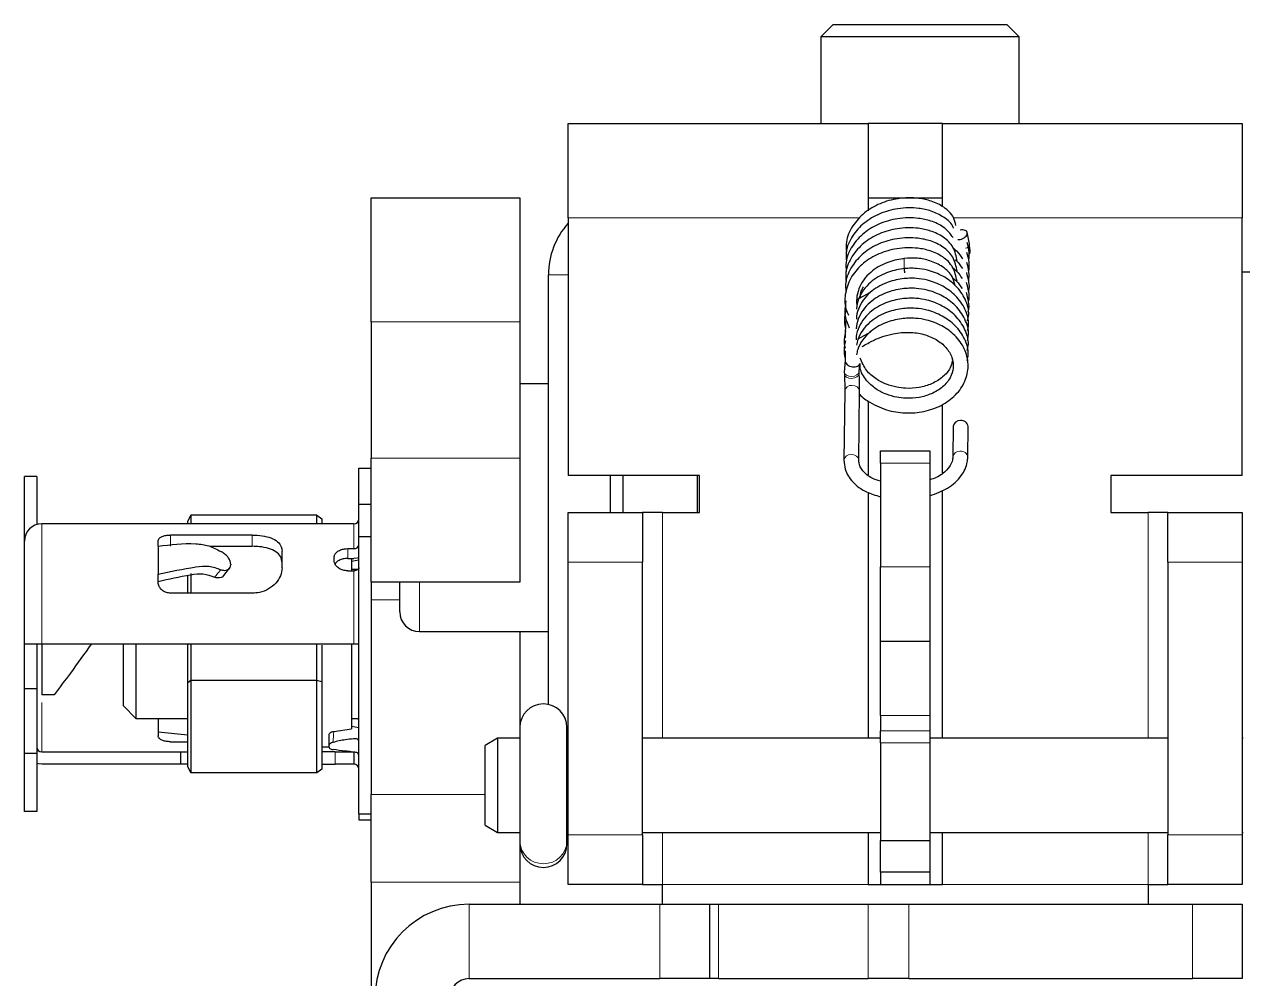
# Model space of a CAD drawing. Header units: millimetres. Extents: x -764 to 1099, y 554 to 2003.
# Drawn here: x -679.87 to -630.7, y 599.88 to 638.38 of the extents above; entities that cross this region are included whole.
import ezdxf

# ---------------------------------------------------------------- set-up
doc = ezdxf.new("R2010")
doc.units = ezdxf.units.MM

msp = doc.modelspace()

# ---------------------------------------------------------------- linework, layer by layer
at = {"color": 7, "linetype": 'Continuous', "lineweight": 25}
for p, q in [((-647.218, 638.376), (-647.718, 637.876)), ((-647.218, 638.376), (-643.414, 638.376)), ((-643.414, 638.376), (-640.218, 638.376)), ((-639.718, 637.876), (-640.218, 638.376)), ((-647.718, 637.876), (-647.718, 634.376)), ((-643.37, 637.876), (-647.718, 637.876)), ((-639.718, 637.876), (-643.37, 637.876)), ((-639.718, 634.376), (-639.718, 637.876)), ((-657.918, 630.576), (-657.918, 634.376)), ((-657.918, 634.376), (-645.818, 634.376)), ((-645.818, 634.376), (-645.818, 630.857)), ((-642.818, 634.376), (-645.818, 634.376)), ((-642.818, 634.376), (-630.718, 634.376)), ((-642.818, 631.034), (-642.818, 634.376)), ((-630.718, 634.376), (-630.718, 630.576)), ((-665.868, 631.376), (-659.868, 631.376)), ((-665.868, 626.376), (-665.868, 631.376)), ((-659.868, 631.376), (-659.868, 626.376)), ((-645.818, 631.376), (-642.818, 631.376)), ((-657.918, 630.576), (-657.918, 620.176)), ((-630.718, 620.176), (-630.718, 630.576)), ((-641.724, 629.518), (-641.819, 629.987)), ((-641.719, 629.439), (-641.724, 629.518)), ((-658.718, 610.939), (-658.718, 628.276)), ((-630.218, 628.376), (-630.718, 628.376)), ((-646.26, 627.275), (-645.742, 627.556)), ((-665.868, 626.376), (-665.868, 620.876)), ((-659.868, 626.376), (-659.868, 620.876)), ((-646.721, 626.414), (-646.734, 625.733)), ((-646.217, 625.688), (-645.701, 625.973)), ((-646.735, 625.205), (-646.741, 624.802)), ((-646.738, 624.814), (-646.779, 624.339)), ((-646.179, 624.372), (-646.153, 624.679)), ((-646.779, 624.339), (-646.774, 624.26)), ((-646.175, 624.294), (-646.179, 624.372)), ((-658.718, 623.876), (-659.868, 623.876)), ((-646.756, 623.578), (-646.789, 620.789)), ((-646.189, 620.782), (-646.156, 623.572)), ((-645.818, 623.188), (-645.818, 620.201)), ((-642.818, 620.274), (-642.818, 623.036)), ((-642.379, 622.16), (-642.393, 620.92)), ((-641.793, 620.914), (-641.779, 622.153)), ((-645.318, 621.176), (-643.318, 621.176)), ((-645.318, 620.676), (-645.318, 621.176)), ((-643.318, 621.176), (-643.318, 620.676)), ((-665.868, 615.876), (-665.868, 620.876)), ((-659.868, 620.876), (-659.868, 615.876)), ((-645.318, 620.676), (-645.318, 616.491)), ((-643.318, 620.676), (-643.318, 616.491)), ((-642.392, 620.933), (-642.393, 620.92)), ((-679.368, 620.134), (-679.868, 620.134)), ((-679.868, 617.526), (-679.868, 620.134)), ((-679.368, 620.134), (-679.368, 618.197)), ((-666.368, 620.476), (-665.868, 620.476)), ((-666.368, 619.009), (-666.368, 620.476)), ((-652.618, 620.176), (-657.918, 620.176)), ((-656.218, 618.676), (-656.218, 620.176)), ((-655.718, 620.176), (-655.718, 618.676)), ((-652.718, 620.176), (-652.718, 618.676)), ((-652.618, 618.676), (-652.618, 620.176)), ((-630.718, 620.176), (-636.018, 620.176)), ((-636.018, 620.176), (-636.018, 618.676)), ((-642.818, 609.576), (-642.818, 619.574)), ((-645.818, 619.49), (-645.818, 609.576)), ((-673.268, 618.322), (-673.152, 618.569)), ((-673.152, 618.569), (-673.152, 618.226)), ((-668.068, 618.569), (-673.152, 618.569)), ((-668.068, 618.226), (-668.068, 618.569)), ((-668.068, 618.569), (-667.868, 618.427)), ((-666.368, 617.698), (-666.368, 619.009)), ((-665.868, 619.009), (-666.368, 619.009)), ((-657.918, 618.676), (-654.918, 618.676)), ((-657.918, 616.676), (-657.918, 618.676)), ((-654.918, 618.676), (-654.918, 616.676)), ((-654.118, 618.676), (-654.918, 618.676)), ((-654.118, 618.676), (-652.618, 618.676)), ((-636.018, 618.676), (-634.518, 618.676)), ((-633.718, 618.676), (-634.518, 618.676)), ((-633.718, 618.676), (-630.718, 618.676)), ((-633.718, 616.676), (-633.718, 618.676)), ((-630.718, 618.676), (-630.718, 616.676)), ((-673.568, 618.226), (-679.168, 618.226)), ((-666.568, 618.226), (-673.568, 618.226)), ((-673.268, 618.226), (-673.268, 618.322)), ((-667.868, 618.427), (-667.868, 618.226)), ((-670.668, 617.772), (-673.968, 617.772)), ((-666.368, 606.518), (-666.368, 617.698)), ((-665.868, 617.698), (-666.368, 617.698)), ((-679.868, 613.376), (-679.868, 617.526)), ((-674.468, 617.324), (-674.468, 617.537)), ((-674.468, 617.324), (-674.468, 616.193)), ((-672.387, 617.318), (-670.668, 617.318)), ((-669.468, 616.45), (-669.468, 617.128)), ((-666.818, 617.224), (-666.568, 617.224)), ((-671.541, 616.597), (-671.541, 616.569)), ((-667.368, 616.746), (-667.368, 616.864)), ((-666.818, 616.827), (-666.568, 616.827)), ((-666.668, 616.827), (-666.668, 616.329)), ((-666.368, 616.753), (-666.668, 616.709)), ((-657.918, 605.676), (-657.918, 616.676)), ((-654.918, 605.676), (-654.918, 616.676)), ((-633.718, 616.676), (-633.718, 605.676)), ((-630.718, 616.676), (-630.718, 605.676)), ((-674.468, 615.868), (-674.468, 616.193)), ((-673.268, 615.426), (-673.268, 616.155)), ((-673.152, 616.216), (-673.152, 615.426)), ((-671.858, 616.093), (-671.82, 616.14)), ((-671.817, 616.137), (-671.585, 616.431)), ((-666.818, 616.329), (-666.568, 616.329)), ((-666.409, 616.376), (-666.668, 616.376)), ((-645.318, 613.491), (-645.318, 616.491)), ((-643.318, 616.491), (-643.318, 613.491)), ((-659.868, 615.876), (-665.868, 615.876)), ((-665.868, 615.876), (-665.868, 615.164)), ((-664.718, 614.676), (-664.718, 615.876)), ((-670.668, 615.426), (-673.968, 615.426)), ((-665.868, 615.164), (-665.868, 607.306)), ((-663.918, 613.876), (-658.718, 613.876)), ((-659.868, 613.876), (-659.868, 610.072)), ((-679.168, 613.376), (-679.868, 613.376)), ((-679.868, 611.57), (-679.868, 613.376)), ((-679.368, 613.376), (-679.368, 611.57)), ((-677.168, 613.376), (-679.168, 613.376)), ((-666.568, 613.376), (-677.168, 613.376)), ((-675.868, 610.876), (-675.868, 613.376)), ((-675.368, 613.376), (-675.368, 610.376)), ((-673.239, 613.376), (-673.268, 613.347)), ((-673.268, 611.808), (-673.268, 613.347)), ((-673.152, 613.376), (-673.152, 611.907)), ((-668.068, 611.907), (-668.068, 613.376)), ((-667.868, 613.329), (-667.868, 611.849)), ((-666.668, 613.376), (-666.668, 609.953)), ((-666.368, 613.376), (-666.568, 613.376)), ((-645.318, 613.491), (-643.318, 613.491)), ((-645.318, 610.491), (-645.318, 613.491)), ((-643.318, 613.491), (-643.318, 610.491)), ((-673.152, 611.907), (-673.268, 611.808)), ((-673.268, 608.43), (-673.268, 611.808)), ((-673.152, 611.907), (-673.152, 608.183)), ((-668.068, 611.907), (-673.152, 611.907)), ((-668.068, 608.183), (-668.068, 611.907)), ((-667.868, 611.849), (-668.068, 611.907)), ((-667.868, 611.849), (-667.868, 608.326)), ((-679.368, 611.57), (-679.868, 611.57)), ((-679.868, 608.96), (-679.868, 611.57)), ((-679.368, 611.57), (-679.368, 608.96)), ((-678.668, 611.326), (-679.168, 611.326)), ((-675.868, 610.876), (-675.368, 610.376)), ((-675.368, 610.376), (-673.268, 610.376)), ((-674.468, 610.376), (-674.468, 609.835)), ((-666.668, 610.376), (-666.368, 610.376)), ((-645.318, 610.491), (-645.318, 609.875)), ((-643.318, 610.491), (-643.318, 609.875)), ((-674.468, 609.835), (-674.468, 609.671)), ((-674.468, 609.835), (-673.268, 609.716)), ((-667.382, 609.853), (-666.668, 609.953)), ((-666.368, 609.999), (-666.668, 610.043)), ((-659.87, 610.011), (-659.87, 605.419)), ((-657.97, 605.419), (-657.97, 610.011)), ((-645.318, 609.392), (-645.318, 609.875)), ((-643.318, 609.875), (-643.318, 609.392)), ((-673.968, 609.434), (-673.268, 609.434)), ((-667.868, 609.226), (-667.568, 609.226)), ((-667.568, 609.213), (-667.568, 609.289)), ((-660.768, 609.576), (-661.268, 609.287)), ((-661.268, 606.065), (-661.268, 609.287)), ((-659.87, 609.576), (-660.768, 609.576)), ((-660.768, 609.576), (-660.768, 605.776)), ((-657.918, 609.576), (-657.97, 609.576)), ((-645.318, 609.576), (-654.918, 609.576)), ((-645.318, 609.392), (-645.318, 605.45)), ((-633.718, 609.576), (-643.318, 609.576)), ((-643.318, 609.392), (-643.318, 605.45)), ((-630.68, 609.576), (-630.718, 609.576)), ((-679.868, 606.618), (-679.868, 608.96)), ((-679.368, 608.96), (-679.868, 608.96)), ((-679.368, 608.96), (-679.368, 606.618)), ((-679.168, 609.026), (-673.568, 609.026)), ((-673.568, 609.026), (-673.568, 608.526)), ((-673.568, 609.026), (-673.268, 609.026)), ((-667.318, 609.026), (-667.868, 609.026)), ((-667.318, 609.026), (-666.568, 609.026)), ((-666.568, 609.026), (-666.568, 608.526)), ((-673.568, 608.526), (-679.168, 608.526)), ((-673.268, 608.526), (-673.568, 608.526)), ((-673.152, 608.183), (-673.268, 608.43)), ((-667.868, 608.326), (-668.068, 608.183)), ((-667.868, 608.526), (-667.318, 608.526)), ((-666.568, 608.526), (-667.318, 608.526)), ((-668.068, 608.183), (-673.152, 608.183)), ((-665.868, 603.77), (-665.868, 607.306)), ((-679.368, 606.618), (-679.868, 606.618)), ((-666.368, 606.518), (-665.868, 606.518)), ((-666.368, 606.518), (-666.368, 606.276)), ((-666.368, 606.276), (-665.868, 606.276)), ((-661.268, 606.065), (-660.768, 605.776)), ((-660.768, 605.776), (-659.87, 605.776)), ((-657.97, 605.776), (-657.918, 605.776)), ((-654.918, 605.776), (-645.318, 605.776)), ((-645.818, 605.776), (-645.818, 603.676)), ((-643.318, 605.776), (-633.718, 605.776)), ((-642.818, 603.676), (-642.818, 605.776)), ((-630.718, 605.776), (-630.68, 605.776)), ((-659.87, 605.419), (-659.87, 605.311)), ((-657.97, 605.311), (-657.97, 605.419)), ((-657.918, 603.676), (-657.918, 605.676)), ((-654.918, 605.676), (-654.918, 603.676)), ((-645.318, 605.45), (-643.318, 605.45)), ((-645.318, 604.176), (-645.318, 605.45)), ((-643.318, 605.45), (-643.318, 604.176)), ((-633.718, 603.676), (-633.718, 605.676)), ((-630.718, 605.676), (-630.718, 603.676)), ((-659.868, 605.25), (-659.868, 603.77)), ((-643.318, 604.176), (-645.318, 604.176)), ((-645.318, 604.176), (-645.318, 603.676)), ((-643.318, 604.176), (-643.318, 603.676)), ((-665.868, 603.77), (-665.868, 599.153)), ((-659.868, 603.77), (-659.868, 602.876)), ((-654.918, 603.676), (-657.918, 603.676)), ((-654.918, 603.676), (-654.118, 603.676)), ((-654.118, 602.876), (-654.118, 603.676)), ((-645.818, 603.676), (-645.318, 603.676)), ((-645.318, 603.676), (-643.318, 603.676)), ((-643.318, 603.676), (-642.818, 603.676)), ((-634.518, 603.676), (-633.718, 603.676)), ((-634.518, 603.676), (-634.518, 602.876)), ((-630.718, 603.676), (-633.718, 603.676)), ((-661.918, 602.876), (-654.218, 602.876)), ((-654.218, 602.876), (-652.218, 602.876)), ((-652.218, 602.876), (-652.218, 599.876)), ((-652.218, 602.876), (-651.856, 602.876)), ((-651.856, 602.876), (-645.815, 602.876)), ((-645.815, 602.876), (-644.176, 602.876)), ((-644.176, 602.876), (-632.718, 602.876)), ((-632.718, 602.876), (-630.718, 602.876)), ((-630.718, 602.876), (-630.718, 599.876)), ((-661.918, 599.876), (-654.218, 599.876)), ((-652.218, 599.876), (-654.218, 599.876)), ((-651.856, 599.876), (-652.218, 599.876)), ((-651.856, 599.876), (-645.815, 599.876)), ((-644.176, 599.876), (-645.815, 599.876)), ((-644.176, 599.876), (-632.718, 599.876)), ((-630.718, 599.876), (-632.718, 599.876))]:
    msp.add_line(p, q, dxfattribs=at)
at = {"color": 8, "linetype": 'Continuous', "lineweight": 18}
for p, q in [((-646.131, 630.576), (-657.918, 630.576)), ((-630.718, 630.576), (-642.368, 630.576)), ((-657.918, 628.276), (-658.718, 628.276)), ((-659.868, 626.376), (-665.868, 626.376)), ((-665.868, 620.876), (-659.868, 620.876)), ((-643.318, 620.676), (-645.318, 620.676)), ((-654.118, 609.576), (-654.118, 618.676)), ((-634.518, 618.676), (-634.518, 609.576)), ((-679.168, 618.226), (-679.168, 613.376)), ((-666.568, 617.224), (-666.568, 618.226)), ((-673.968, 617.772), (-673.968, 617.318)), ((-670.668, 617.318), (-670.668, 617.772)), ((-666.818, 617.224), (-666.818, 616.827)), ((-654.918, 616.676), (-657.918, 616.676)), ((-630.718, 616.676), (-633.718, 616.676)), ((-666.568, 613.376), (-666.568, 616.329)), ((-645.318, 616.491), (-643.318, 616.491)), ((-663.918, 615.876), (-663.918, 613.876)), ((-664.718, 615.164), (-665.868, 615.164)), ((-679.168, 611.017), (-679.168, 609.026)), ((-643.318, 610.491), (-645.318, 610.491)), ((-645.318, 609.875), (-643.318, 609.875)), ((-643.318, 609.392), (-645.318, 609.392)), ((-667.318, 608.526), (-667.318, 609.026)), ((-665.868, 607.306), (-661.268, 607.306)), ((-654.118, 603.676), (-654.118, 605.776)), ((-634.518, 605.776), (-634.518, 603.676)), ((-657.918, 605.676), (-654.918, 605.676)), ((-633.718, 605.676), (-630.718, 605.676)), ((-659.868, 603.77), (-665.868, 603.77)), ((-645.818, 603.676), (-654.118, 603.676)), ((-634.518, 603.676), (-642.818, 603.676)), ((-661.918, 599.876), (-661.918, 602.876)), ((-654.218, 599.876), (-654.218, 602.876)), ((-651.856, 602.876), (-651.856, 599.876)), ((-645.815, 599.876), (-645.815, 602.876)), ((-644.176, 602.876), (-644.176, 599.876)), ((-632.718, 599.876), (-632.718, 602.876))]:
    msp.add_line(p, q, dxfattribs=at)
at = {"color": 8, "linetype": 'Continuous', "lineweight": 18, "flags": 128}
for points in [[(-646.779, 624.339), (-646.757, 624.276), (-646.692, 624.218), (-646.596, 624.18), (-646.481, 624.169)], [(-646.774, 624.26), (-646.752, 624.198), (-646.688, 624.139), (-646.591, 624.102), (-646.477, 624.091)], [(-646.481, 624.169), (-646.366, 624.187), (-646.269, 624.23), (-646.203, 624.293), (-646.179, 624.364), (-646.179, 624.371)], [(-646.477, 624.091), (-646.362, 624.109), (-646.264, 624.152), (-646.199, 624.214), (-646.175, 624.286), (-646.175, 624.294)], [(-646.469, 623.81), (-646.354, 623.796), (-646.254, 623.748), (-646.184, 623.673), (-646.157, 623.584), (-646.156, 623.572)], [(-646.502, 621.021), (-646.386, 621.006), (-646.286, 620.958), (-646.217, 620.884), (-646.189, 620.795), (-646.189, 620.785)]]:
    msp.add_lwpolyline(points, dxfattribs=at)
at = {"color": 7, "linetype": 'Continuous', "lineweight": 25, "flags": 128}
for points in [[(-666.368, 616.85), (-666.431, 616.838), (-666.568, 616.827)], [(-666.368, 616.45), (-666.372, 616.427), (-666.383, 616.404), (-666.401, 616.383), (-666.426, 616.364), (-666.457, 616.349), (-666.491, 616.338), (-666.529, 616.331), (-666.568, 616.329)], [(-679.168, 608.526), (-679.304, 608.539), (-679.368, 608.555)]]:
    msp.add_lwpolyline(points, dxfattribs=at)
at = {"color": 7, "linetype": 'Continuous', "lineweight": 25}
for centre, radius, start, end in [((-655.618, 628.276), 3.1, 137.8966, 180), ((-643.311, 628.535), 1.046, 179.973, 189.7354), ((-642.112, 622.124), 0.269, 85.5691, 172.3026), ((-642.05, 622.122), 0.273, 6.6151, 98.7402), ((-679.168, 617.526), 0.7, 90, 180), ((-666.568, 618.426), 0.2, 270, 0), ((-666.549, 617.406), 0.183, 264.1876, 352.6661), ((-663.918, 614.676), 0.8, 180, 270), ((-658.92, 610.011), 0.95, 0, 180), ((-666.467, 610.295), 0.0996, 3.9279, 54.4668), ((-679.168, 609.226), 0.2, 180, 270), ((-666.568, 608.326), 0.2, 0, 90), ((-658.92, 605.311), 0.95, 180, 0), ((-661.918, 599.076), 3.8, 90, 180), ((-661.918, 599.076), 0.8, 90, 180)]:
    msp.add_arc(centre, radius, start, end, dxfattribs=at)
at = {"color": 8, "linetype": 'Continuous', "lineweight": 18}
for centre, radius, start, end in [((-641.917, 629.532), 0.194, 281.1668, 355.7803), ((-641.866, 629.437), 0.147, 305.3795, 0.9915), ((-638.568, 628.841), 5.797, 179.2385, 183.0182), ((-646.49, 623.543), 0.269, 85.5691, 172.3026), ((-646.523, 620.753), 0.269, 85.5707, 172.2847), ((-642.126, 620.881), 0.272, 85.8485, 169.1064), ((-642.065, 620.882), 0.273, 6.6252, 98.7392), ((-658.941, 605.442), 0.929, 181.3842, 271.3203), ((-658.898, 605.442), 0.929, 268.6797, 358.6158)]:
    msp.add_arc(centre, radius, start, end, dxfattribs=at)
at = {"color": 7, "linetype": 'Continuous', "lineweight": 25}
for points, knots in [([(-642.272, 630.258), (-642.296, 630.368), (-642.361, 630.662), (-642.724, 631.003), (-643.223, 631.253), (-643.854, 631.391), (-644.585, 631.382), (-645.349, 631.169), (-645.992, 630.788), (-646.467, 630.253), (-646.722, 629.697), (-646.7, 629.337), (-646.692, 629.205)], [0, 0, 0, 0, 0.063333, 0.16851, 0.262688, 0.342003, 0.46736, 0.58109, 0.694609, 0.810179, 0.930447, 1, 1, 1, 1]), ([(-642.369, 630.155), (-642.371, 630.163), (-642.426, 630.348), (-642.742, 630.598), (-643.23, 630.853), (-643.865, 630.989), (-644.595, 630.978), (-645.358, 630.764), (-646.001, 630.382), (-646.472, 629.846), (-646.721, 629.316), (-646.702, 628.982), (-646.697, 628.876)], [0, 0, 0, 0, 0.004993, 0.1184, 0.219918, 0.305422, 0.440621, 0.56324, 0.685592, 0.810243, 0.939925, 1, 1, 1, 1]), ([(-642.387, 629.782), (-642.504, 629.93), (-642.727, 630.21), (-643.245, 630.449), (-643.872, 630.587), (-644.605, 630.574), (-645.367, 630.359), (-646.009, 629.976), (-646.481, 629.44), (-646.733, 628.885), (-646.709, 628.526), (-646.701, 628.395)], [0, 0, 0, 0, 0.111414, 0.212113, 0.296936, 0.431116, 0.552769, 0.67412, 0.797839, 0.926514, 1, 1, 1, 1]), ([(-642.217, 628.823), (-642.257, 629.016), (-642.334, 629.394), (-642.746, 629.803), (-643.251, 630.048), (-643.883, 630.184), (-644.615, 630.171), (-645.376, 629.954), (-646.017, 629.57), (-646.488, 629.033), (-646.738, 628.478), (-646.714, 628.12), (-646.706, 627.991)], [0, 0, 0, 0, 0.105289, 0.205903, 0.295917, 0.37175, 0.491758, 0.600525, 0.708989, 0.819647, 0.934706, 1, 1, 1, 1]), ([(-642.192, 629.694), (-642.163, 629.695), (-642.097, 629.697), (-641.99, 629.736), (-641.894, 629.797), (-641.829, 629.873), (-641.805, 629.95), (-641.827, 630.019), (-641.891, 630.067), (-641.986, 630.089), (-642.062, 630.079), (-642.1, 630.073)], [0, 0, 0, 0, 0.090399, 0.204099, 0.317799, 0.4315, 0.5452, 0.6589, 0.7726, 0.8863, 1, 1, 1, 1]), ([(-642.226, 628.017), (-642.267, 628.212), (-642.348, 628.592), (-642.763, 629.002), (-643.27, 629.246), (-643.902, 629.379), (-644.634, 629.364), (-645.396, 629.144), (-646.031, 628.759), (-646.511, 628.219), (-646.753, 627.575), (-646.782, 627.019), (-646.648, 626.727), (-646.611, 626.645)], [0, 0, 0, 0, 0.097442, 0.189485, 0.271783, 0.341134, 0.450972, 0.550456, 0.6496, 0.750897, 0.856158, 0.95975, 1, 1, 1, 1]), ([(-642.221, 628.42), (-642.262, 628.614), (-642.341, 628.993), (-642.754, 629.402), (-643.261, 629.647), (-643.893, 629.782), (-644.624, 629.767), (-645.386, 629.549), (-646.025, 629.165), (-646.495, 628.627), (-646.744, 628.072), (-646.719, 627.715), (-646.71, 627.586)], [0, 0, 0, 0, 0.105884, 0.20648, 0.296453, 0.37226, 0.492276, 0.601015, 0.709415, 0.82009, 0.935131, 1, 1, 1, 1]), ([(-641.744, 628.876), (-641.735, 628.979), (-641.714, 629.212), (-641.782, 629.443), (-641.82, 629.571)], [0, 0, 0, 0, 0.443375, 1, 1, 1, 1]), ([(-641.708, 629.298), (-641.708, 629.298), (-641.708, 629.298), (-641.71, 629.318), (-641.714, 629.363), (-641.717, 629.414), (-641.719, 629.439)], [0, 0, 0, 0, 0.09133, 0.306343, 0.65458, 1, 1, 1, 1]), ([(-644.364, 628.92), (-644.381, 628.919), (-644.619, 628.902), (-645.104, 628.772), (-645.65, 628.46), (-646.012, 628.068), (-646.21, 627.702), (-646.293, 627.314), (-646.275, 627.089), (-646.266, 626.976)], [0, 0, 0, 0, 0.0151647, 0.2172605, 0.4503418, 0.5825496, 0.7206233, 0.8592288, 1, 1, 1, 1]), ([(-642.304, 627.841), (-642.332, 627.957), (-642.403, 628.256), (-642.774, 628.601), (-643.278, 628.841), (-643.817, 628.966), (-644.179, 628.946), (-644.362, 628.935)], [0, 0, 0, 0, 0.157097, 0.403865, 0.624444, 0.81035, 1, 1, 1, 1]), ([(-642.369, 629.342), (-642.32, 629.302), (-642.167, 629.177), (-642.071, 629.026), (-642.005, 628.923)], [0, 0, 0, 0, 0.318089, 1, 1, 1, 1]), ([(-642.3, 628.876), (-642.278, 628.858), (-642.152, 628.752), (-642.074, 628.625), (-642.01, 628.52)], [0, 0, 0, 0, 0.174816, 1, 1, 1, 1]), ([(-641.75, 628.414), (-641.738, 628.538), (-641.715, 628.791), (-641.788, 629.041), (-641.824, 629.168)], [0, 0, 0, 0, 0.4922147, 1, 1, 1, 1]), ([(-641.737, 629.087), (-641.732, 629.096), (-641.718, 629.119), (-641.707, 629.156), (-641.699, 629.189), (-641.696, 629.22), (-641.693, 629.249), (-641.693, 629.279), (-641.692, 629.294)], [0, 0, 0, 0, 0.097418, 0.258661, 0.384306, 0.517978, 0.767153, 1, 1, 1, 1]), ([(-641.798, 626.421), (-641.78, 626.5), (-641.714, 626.789), (-641.867, 627.291), (-642.234, 627.83), (-642.774, 628.233), (-643.334, 628.457), (-643.888, 628.547), (-644.455, 628.531), (-645.114, 628.372), (-645.659, 628.055), (-646.022, 627.662), (-646.213, 627.298), (-646.285, 627.022), (-646.28, 626.899), (-646.28, 626.889)], [0, 0, 0, 0, 0.042308, 0.15415, 0.2638, 0.362621, 0.46011, 0.525142, 0.605685, 0.698744, 0.806146, 0.867056, 0.930656, 0.994491, 1, 1, 1, 1]), ([(-642.44, 628.591), (-642.371, 628.536), (-642.193, 628.394), (-642.082, 628.222), (-642.015, 628.117)], [0, 0, 0, 0, 0.391046, 1, 1, 1, 1]), ([(-641.754, 628.011), (-641.743, 628.136), (-641.72, 628.389), (-641.793, 628.639), (-641.829, 628.765)], [0, 0, 0, 0, 0.4974852, 1, 1, 1, 1]), ([(-641.802, 626.019), (-641.784, 626.099), (-641.719, 626.389), (-641.873, 626.892), (-642.242, 627.43), (-642.783, 627.832), (-643.343, 628.055), (-643.898, 628.144), (-644.465, 628.127), (-645.124, 627.968), (-645.668, 627.649), (-646.03, 627.256), (-646.22, 626.892), (-646.292, 626.618), (-646.287, 626.496), (-646.286, 626.487)], [0, 0, 0, 0, 0.042773, 0.154687, 0.264374, 0.363222, 0.46079, 0.525858, 0.60643, 0.699498, 0.806987, 0.867935, 0.931565, 0.995417, 1, 1, 1, 1]), ([(-642.405, 628.155), (-642.351, 628.111), (-642.188, 627.98), (-642.087, 627.82), (-642.019, 627.714)], [0, 0, 0, 0, 0.334031, 1, 1, 1, 1]), ([(-641.763, 627.207), (-641.763, 627.208), (-641.715, 627.329), (-641.746, 627.59), (-641.808, 627.837), (-641.838, 627.959)], [0, 0, 0, 0, 0.0025156, 0.5064234, 1, 1, 1, 1]), ([(-641.758, 627.608), (-641.758, 627.608), (-641.711, 627.728), (-641.741, 627.99), (-641.803, 628.239), (-641.834, 628.362)], [0, 0, 0, 0, 0.000172, 0.502667, 1, 1, 1, 1]), ([(-641.807, 625.617), (-641.789, 625.698), (-641.724, 625.989), (-641.879, 626.492), (-642.25, 627.031), (-642.791, 627.431), (-643.352, 627.653), (-643.907, 627.742), (-644.474, 627.724), (-645.133, 627.563), (-645.676, 627.244), (-646.038, 626.85), (-646.227, 626.486), (-646.299, 626.213), (-646.293, 626.093), (-646.293, 626.086)], [0, 0, 0, 0, 0.043237, 0.155226, 0.264949, 0.363826, 0.461472, 0.526578, 0.607178, 0.700257, 0.807834, 0.868821, 0.932479, 0.996349, 1, 1, 1, 1]), ([(-646.12, 627.351), (-646.12, 627.438), (-646.12, 627.592), (-646.033, 627.728), (-645.995, 627.788)], [0, 0, 0, 0, 0.563743, 1, 1, 1, 1]), ([(-641.781, 626.771), (-641.776, 626.784), (-641.722, 626.917), (-641.749, 627.189), (-641.812, 627.435), (-641.843, 627.556)], [0, 0, 0, 0, 0.051584, 0.533192, 1, 1, 1, 1]), ([(-646.712, 627.22), (-646.742, 626.992), (-646.792, 626.622), (-646.637, 626.274), (-646.577, 626.139)], [0, 0, 0, 0, 0.612736, 1, 1, 1, 1]), ([(-641.812, 625.216), (-641.793, 625.298), (-641.729, 625.589), (-641.886, 626.093), (-642.257, 626.631), (-642.8, 627.031), (-643.362, 627.252), (-643.917, 627.339), (-644.484, 627.32), (-645.143, 627.159), (-645.685, 626.839), (-646.046, 626.444), (-646.235, 626.079), (-646.307, 625.794), (-646.298, 625.662), (-646.297, 625.643)], [0, 0, 0, 0, 0.043364, 0.154562, 0.263475, 0.361617, 0.458588, 0.523228, 0.603234, 0.695603, 0.802439, 0.862993, 0.926189, 0.989583, 1, 1, 1, 1]), ([(-641.816, 624.814), (-641.798, 624.897), (-641.734, 625.189), (-641.892, 625.694), (-642.265, 626.231), (-642.809, 626.63), (-643.371, 626.85), (-643.927, 626.937), (-644.494, 626.917), (-645.152, 626.755), (-645.696, 626.433), (-646.05, 626.039), (-646.232, 625.714), (-646.265, 625.509), (-646.278, 625.429)], [0, 0, 0, 0, 0.0452904, 0.1602802, 0.2728707, 0.3743237, 0.4746163, 0.5414546, 0.6241635, 0.7196306, 0.8301284, 0.8927465, 0.9580841, 1, 1, 1, 1]), ([(-646.717, 626.817), (-646.763, 626.586), (-646.81, 626.353), (-646.728, 626.133), (-646.727, 626.13)], [0, 0, 0, 0, 0.985359, 1, 1, 1, 1]), ([(-646.158, 623.457), (-646.153, 623.45), (-646.047, 623.317), (-645.66, 623.063), (-645.017, 622.771), (-644.219, 622.666), (-643.457, 622.751), (-642.756, 623.025), (-642.193, 623.468), (-641.841, 624.041), (-641.737, 624.673), (-641.889, 625.294), (-642.275, 625.831), (-642.817, 626.229), (-643.381, 626.449), (-643.937, 626.534), (-644.504, 626.514), (-645.161, 626.35), (-645.705, 626.028), (-646.058, 625.633), (-646.237, 625.314), (-646.269, 625.114), (-646.281, 625.04)], [0, 0, 0, 0, 0.002052, 0.044802, 0.111657, 0.171853, 0.231635, 0.292253, 0.355355, 0.417763, 0.478389, 0.541427, 0.60313, 0.658728, 0.713717, 0.750355, 0.795682, 0.847989, 0.908576, 0.942903, 0.978714, 1, 1, 1, 1]), ([(-646.726, 626.011), (-646.773, 625.778), (-646.82, 625.542), (-646.736, 625.321), (-646.735, 625.319)], [0, 0, 0, 0, 0.989365, 1, 1, 1, 1]), ([(-646.054, 625.375), (-645.906, 625.463), (-645.535, 625.683), (-644.996, 625.869), (-644.481, 625.942), (-644.056, 625.96), (-643.561, 625.89), (-643.043, 625.672), (-642.643, 625.346), (-642.405, 624.948), (-642.352, 624.523), (-642.48, 624.106), (-642.783, 623.737), (-643.227, 623.463), (-643.749, 623.306), (-644.239, 623.275), (-644.688, 623.327), (-645.102, 623.445), (-645.534, 623.667), (-645.913, 624.02), (-646.146, 624.392), (-646.139, 624.632), (-646.137, 624.695)], [0, 0, 0, 0, 0.055596, 0.140078, 0.172952, 0.200821, 0.255696, 0.31011, 0.365013, 0.421726, 0.477431, 0.531435, 0.587776, 0.643286, 0.693678, 0.74371, 0.77672, 0.816999, 0.86302, 0.916065, 0.978165, 1, 1, 1, 1]), ([(-646.731, 625.608), (-646.778, 625.373), (-646.825, 625.137), (-646.741, 624.915), (-646.74, 624.913)], [0, 0, 0, 0, 0.991326, 1, 1, 1, 1]), ([(-646.733, 624.813), (-646.736, 624.805), (-646.748, 624.775), (-646.724, 624.714), (-646.661, 624.644), (-646.563, 624.586), (-646.486, 624.569), (-646.447, 624.561)], [0, 0, 0, 0, 0.077645, 0.308234, 0.538823, 0.769411, 1, 1, 1, 1]), ([(-646.447, 624.561), (-646.409, 624.558), (-646.331, 624.552), (-646.233, 624.581), (-646.168, 624.629), (-646.159, 624.671), (-646.155, 624.69)], [0, 0, 0, 0, 0.262864, 0.525728, 0.788592, 1, 1, 1, 1]), ([(-642.417, 624.795), (-642.439, 624.702), (-642.494, 624.467), (-642.785, 624.138), (-643.225, 623.864), (-643.749, 623.708), (-644.238, 623.678), (-644.687, 623.731), (-645.102, 623.85), (-645.529, 624.072), (-645.929, 624.424), (-646.059, 624.742), (-646.129, 624.914)], [0, 0, 0, 0, 0.076825, 0.193273, 0.307965, 0.41208, 0.515503, 0.583722, 0.666946, 0.762009, 0.871666, 1, 1, 1, 1]), ([(-646.774, 624.26), (-646.772, 624.208), (-646.766, 624.105), (-646.76, 623.918), (-646.757, 623.747), (-646.756, 623.635), (-646.756, 623.59), (-646.756, 623.578)], [0, 0, 0, 0, 0.24166, 0.475271, 0.711669, 0.92868, 1, 1, 1, 1]), ([(-646.156, 623.572), (-646.156, 623.619), (-646.156, 623.716), (-646.16, 623.913), (-646.166, 624.12), (-646.172, 624.236), (-646.175, 624.294)], [0, 0, 0, 0, 0.243086, 0.500781, 0.748307, 1, 1, 1, 1]), ([(-646.789, 620.789), (-646.779, 620.669), (-646.753, 620.355), (-646.458, 619.894), (-645.962, 619.504), (-645.514, 619.377), (-645.318, 619.321)], [0, 0, 0, 0, 0.178356, 0.465165, 0.765567, 1, 1, 1, 1]), ([(-645.318, 619.947), (-645.433, 619.983), (-645.746, 620.083), (-646.058, 620.366), (-646.181, 620.611), (-646.187, 620.749), (-646.189, 620.782)], [0, 0, 0, 0, 0.20072, 0.544447, 0.889913, 1, 1, 1, 1]), ([(-642.393, 620.92), (-642.399, 620.862), (-642.415, 620.697), (-642.61, 620.403), (-642.946, 620.126), (-643.231, 620.032), (-643.318, 620.003)], [0, 0, 0, 0, 0.186073, 0.531266, 0.856526, 1, 1, 1, 1]), ([(-643.318, 619.355), (-643.07, 619.448), (-642.55, 619.642), (-642.03, 620.13), (-641.814, 620.589), (-641.797, 620.848), (-641.793, 620.914)], [0, 0, 0, 0, 0.296749, 0.621112, 0.904633, 1, 1, 1, 1]), ([(-674.468, 617.537), (-674.462, 617.565), (-674.451, 617.622), (-674.366, 617.692), (-674.239, 617.742), (-674.099, 617.768), (-674.005, 617.771), (-673.968, 617.772)], [0, 0, 0, 0, 0.214373, 0.428779, 0.642592, 0.856666, 1, 1, 1, 1]), ([(-670.668, 617.772), (-670.533, 617.766), (-670.263, 617.755), (-669.904, 617.664), (-669.634, 617.515), (-669.489, 617.328), (-669.474, 617.187), (-669.468, 617.128)], [0, 0, 0, 0, 0.213238, 0.42649, 0.63916, 0.849598, 1, 1, 1, 1]), ([(-674.468, 617.324), (-673.969, 617.387), (-673.298, 617.472), (-672.403, 617.367), (-672.099, 617.195), (-671.944, 617.108)], [0, 0, 0, 0, 0.587693, 0.790818, 1, 1, 1, 1]), ([(-671.541, 616.597), (-671.545, 616.639), (-671.555, 616.722), (-671.63, 616.858), (-671.741, 616.981), (-671.854, 617.064), (-671.923, 617.097), (-671.944, 617.108)], [0, 0, 0, 0, 0.225883, 0.451767, 0.67765, 0.903524, 1, 1, 1, 1]), ([(-669.468, 616.658), (-669.48, 616.744), (-669.504, 616.915), (-669.703, 617.11), (-669.998, 617.242), (-670.337, 617.308), (-670.569, 617.315), (-670.668, 617.318)], [0, 0, 0, 0, 0.212376, 0.424979, 0.633479, 0.843609, 1, 1, 1, 1]), ([(-667.368, 616.864), (-667.362, 616.907), (-667.35, 616.991), (-667.256, 617.099), (-667.117, 617.177), (-666.962, 617.218), (-666.859, 617.222), (-666.818, 617.224)], [0, 0, 0, 0, 0.214305, 0.42865, 0.642279, 0.856223, 1, 1, 1, 1]), ([(-666.818, 616.329), (-666.88, 616.333), (-667.003, 616.343), (-667.168, 616.418), (-667.292, 616.525), (-667.358, 616.642), (-667.365, 616.716), (-667.368, 616.746)], [0, 0, 0, 0, 0.214393, 0.428789, 0.643061, 0.856854, 1, 1, 1, 1]), ([(-666.818, 616.827), (-666.88, 616.823), (-667.004, 616.816), (-667.166, 616.757), (-667.28, 616.683), (-667.312, 616.622), (-667.323, 616.6)], [0, 0, 0, 0, 0.28124, 0.562484, 0.843527, 1, 1, 1, 1]), ([(-674.468, 616.193), (-673.969, 616.301), (-673.298, 616.446), (-672.403, 616.558), (-672.099, 616.436), (-671.944, 616.374)], [0, 0, 0, 0, 0.587693, 0.790818, 1, 1, 1, 1]), ([(-674.468, 615.902), (-674.039, 616), (-673.447, 616.134), (-672.633, 616.248), (-672.342, 616.128), (-672.194, 616.067)], [0, 0, 0, 0, 0.56666, 0.780905, 1, 1, 1, 1]), ([(-671.858, 616.093), (-671.865, 616.088), (-671.9, 616.062), (-671.984, 616.035), (-672.099, 616.04), (-672.171, 616.061), (-672.194, 616.067)], [0, 0, 0, 0, 0.0886958, 0.4577393, 0.8266943, 1, 1, 1, 1]), ([(-671.944, 616.374), (-671.895, 616.362), (-671.798, 616.338), (-671.673, 616.358), (-671.583, 616.418), (-671.544, 616.497), (-671.541, 616.552), (-671.541, 616.569)], [0, 0, 0, 0, 0.225867, 0.4517344, 0.6775983, 0.9034793, 1, 1, 1, 1]), ([(-669.468, 616.45), (-669.48, 616.343), (-669.505, 616.131), (-669.705, 615.824), (-670.003, 615.584), (-670.341, 615.447), (-670.571, 615.432), (-670.668, 615.426)], [0, 0, 0, 0, 0.212833, 0.42585, 0.635542, 0.846587, 1, 1, 1, 1]), ([(-673.968, 615.426), (-674.024, 615.431), (-674.136, 615.441), (-674.286, 615.519), (-674.399, 615.632), (-674.459, 615.756), (-674.465, 615.836), (-674.468, 615.868)], [0, 0, 0, 0, 0.2144453, 0.4288931, 0.6432387, 0.8571881, 1, 1, 1, 1]), ([(-679.168, 613.376), (-679.168, 612.981), (-679.168, 612.277), (-679.168, 611.617), (-679.168, 611.326)], [0, 0, 0, 0, 0.559866, 1, 1, 1, 1]), ([(-677.168, 613.376), (-677.448, 612.982), (-677.948, 612.277), (-678.448, 611.617), (-678.668, 611.326)], [0, 0, 0, 0, 0.559911, 1, 1, 1, 1]), ([(-667.568, 609.72), (-667.565, 609.733), (-667.56, 609.76), (-667.527, 609.795), (-667.499, 609.815), (-667.491, 609.821)], [0, 0, 0, 0, 0.404591, 0.809176, 1, 1, 1, 1]), ([(-667.568, 609.289), (-667.568, 609.316), (-667.568, 609.387), (-667.568, 609.5), (-667.568, 609.617), (-667.568, 609.69), (-667.568, 609.72)], [0, 0, 0, 0, 0.190015, 0.497902, 0.793065, 1, 1, 1, 1]), ([(-667.491, 609.821), (-667.478, 609.827), (-667.446, 609.841), (-667.406, 609.849), (-667.382, 609.853)], [0, 0, 0, 0, 0.40435, 1, 1, 1, 1]), ([(-673.968, 609.434), (-674.024, 609.436), (-674.136, 609.441), (-674.286, 609.478), (-674.399, 609.535), (-674.459, 609.603), (-674.465, 609.652), (-674.468, 609.671)], [0, 0, 0, 0, 0.214385, 0.428772, 0.643033, 0.856802, 1, 1, 1, 1]), ([(-667.41, 609.407), (-667.434, 609.4), (-667.483, 609.385), (-667.536, 609.351), (-667.564, 609.317), (-667.567, 609.296), (-667.568, 609.289)], [0, 0, 0, 0, 0.266331, 0.548449, 0.829136, 1, 1, 1, 1]), ([(-667.568, 609.213), (-667.565, 609.201), (-667.56, 609.176), (-667.52, 609.144), (-667.466, 609.124), (-667.425, 609.118), (-667.41, 609.116)], [0, 0, 0, 0, 0.266311, 0.549123, 0.829777, 1, 1, 1, 1]), ([(-666.368, 609.398), (-666.369, 609.417), (-666.371, 609.452), (-666.388, 609.5), (-666.426, 609.546), (-666.502, 609.548), (-666.663, 609.544), (-666.976, 609.511), (-667.245, 609.447), (-667.41, 609.407)], [0, 0, 0, 0, 0.052051, 0.100621, 0.143629, 0.208426, 0.277664, 0.558659, 1, 1, 1, 1]), ([(-666.675, 609.026), (-666.754, 609.036), (-667.005, 609.067), (-667.245, 609.096), (-667.41, 609.116)], [0, 0, 0, 0, 0.313457, 1, 1, 1, 1]), ([(-666.368, 608.839), (-666.369, 608.857), (-666.371, 608.893), (-666.388, 608.943), (-666.424, 608.992), (-666.495, 609.004), (-666.543, 609.009), (-666.568, 609.012)], [0, 0, 0, 0, 0.195302, 0.377541, 0.538909, 0.761383, 1, 1, 1, 1])]:
    msp.add_open_spline(points, degree=3, knots=knots, dxfattribs=at)
at = {"color": 8, "linetype": 'Continuous', "lineweight": 18}
for points, knots in [([(-672.194, 616.067), (-672.174, 616.092), (-672.132, 616.143), (-672.064, 616.226), (-672.001, 616.303), (-671.96, 616.355), (-671.944, 616.374)], [0, 0, 0, 0, 0.246022, 0.497638, 0.810556, 1, 1, 1, 1]), ([(-667.382, 609.853), (-667.383, 609.819), (-667.387, 609.742), (-667.394, 609.621), (-667.402, 609.507), (-667.408, 609.435), (-667.41, 609.407), (-667.41, 609.407)], [0, 0, 0, 0, 0.23003, 0.514952, 0.811013, 0.999883, 1, 1, 1, 1])]:
    msp.add_open_spline(points, degree=3, knots=knots, dxfattribs=at)

doc.saveas('drawing.dxf')
